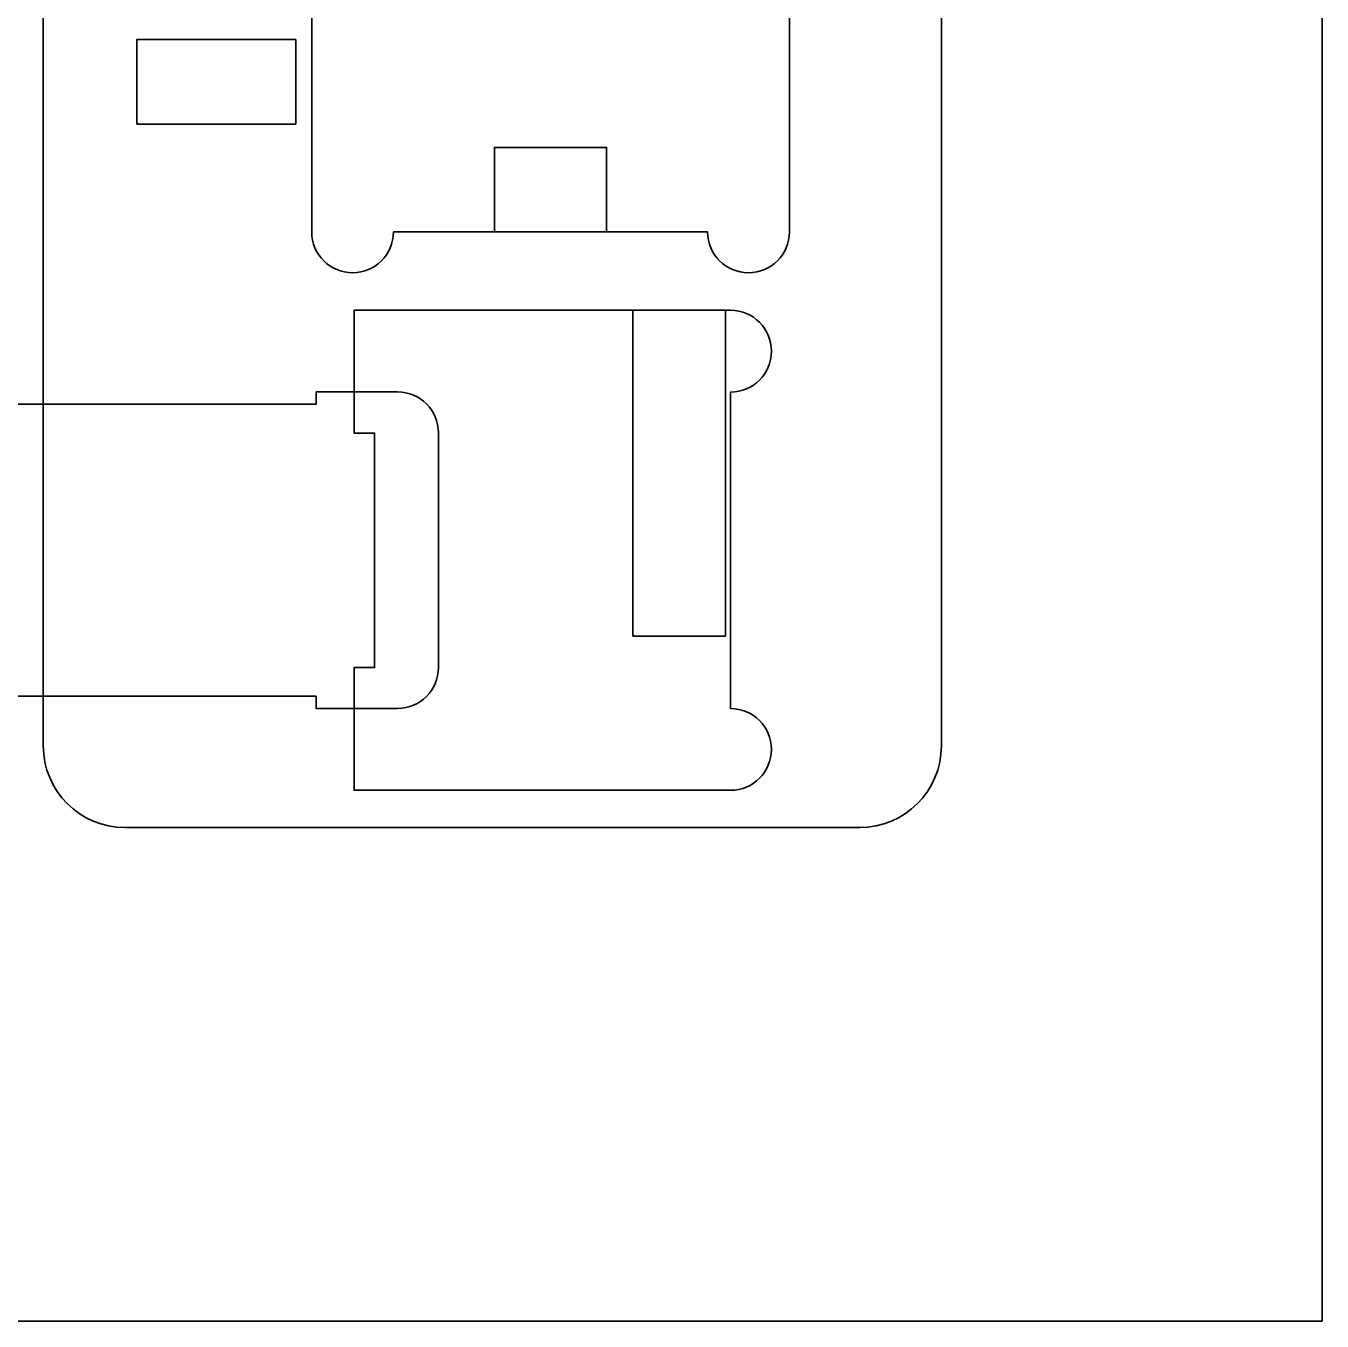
# Model space of a CAD drawing. Header units: inches. Extents: x 10 to 200, y 59 to 239.
# Drawn here: x 105.2 to 200.3, y 58.5 to 153.6 of the extents above; entities that cross this region are included whole.
import ezdxf

# ---------------------------------------------------------------- set-up
doc = ezdxf.new("R2010")
doc.units = ezdxf.units.IN
doc.header["$MEASUREMENT"] = 0
doc.layers.add('Construction', color=7, linetype='Continuous')
doc.layers.add('Forme top', color=7, linetype='Continuous')

# ---------------------------------------------------------------- blocks, each defined once
blk = doc.blocks.new('block 29')
at = {"layer": 'Forme top', "color": 7, "lineweight": 35, "true_color": 0xffffff}
blk.add_lwpolyline([(126.485, 125.795), (125.047, 125.795), (123.608, 125.795), (122.169, 125.795), (120.731, 125.795), (119.292, 125.795), (117.853, 125.795), (116.415, 125.795), (114.976, 125.795), (113.537, 125.795), (112.098, 125.795), (110.659, 125.795), (109.221, 125.795), (107.782, 125.795), (106.343, 125.795), (104.905, 125.795), (103.466, 125.795), (103.466, 125.751), (103.466, 125.706), (103.466, 125.661), (103.466, 125.616), (103.466, 125.572), (103.466, 125.527), (103.466, 125.483), (103.466, 125.438), (103.466, 125.393), (103.466, 125.348), (103.466, 125.304), (103.466, 125.259), (103.466, 125.215), (103.466, 125.17), (103.466, 125.125), (103.466, 125.08), (103.466, 123.825), (103.466, 122.57), (103.466, 121.314), (103.466, 120.058), (103.466, 118.803), (103.466, 117.547), (103.466, 116.292), (103.466, 115.037), (103.466, 113.781), (103.466, 112.526), (103.466, 111.27), (103.466, 110.015), (103.466, 108.76), (103.466, 107.504), (103.466, 106.249), (103.466, 104.993), (103.466, 104.954), (103.466, 104.915), (103.466, 104.876), (103.466, 104.837), (103.466, 104.798), (103.466, 104.758), (103.466, 104.719), (103.466, 104.68), (103.466, 104.641), (103.466, 104.602), (103.466, 104.563), (103.466, 104.524), (103.466, 104.485), (103.466, 104.446), (103.466, 104.406), (103.466, 104.367), (104.905, 104.367), (106.343, 104.367), (107.782, 104.367), (109.221, 104.367), (110.659, 104.367), (112.098, 104.367), (113.537, 104.367), (114.976, 104.367), (116.415, 104.367), (117.853, 104.367), (119.292, 104.367), (120.731, 104.367), (122.169, 104.367), (123.608, 104.367), (125.047, 104.367), (126.485, 104.367), (126.485, 104.311), (126.485, 104.255), (126.485, 104.199), (126.485, 104.142), (126.485, 104.086), (126.485, 104.03), (126.485, 103.974), (126.485, 103.917), (126.485, 103.861), (126.485, 103.805), (126.485, 103.748), (126.485, 103.692), (126.485, 103.636), (126.485, 103.58), (126.485, 103.523), (126.485, 103.467), (126.753, 103.467), (127.022, 103.467), (127.29, 103.467), (127.558, 103.467), (127.826, 103.467), (128.094, 103.467), (128.362, 103.467), (128.631, 103.467), (128.899, 103.467), (129.167, 103.467), (129.435, 103.467), (129.703, 103.467), (129.971, 103.467), (130.239, 103.467), (130.508, 103.467), (130.776, 103.467), (130.881, 103.467), (130.987, 103.467), (131.092, 103.467), (131.198, 103.467), (131.303, 103.467), (131.408, 103.467), (131.514, 103.467), (131.619, 103.467), (131.724, 103.467), (131.829, 103.467), (131.935, 103.467), (132.04, 103.467), (132.146, 103.467), (132.251, 103.467), (132.356, 103.467), (132.462, 103.467), (132.768, 103.482), (133.066, 103.528), (133.354, 103.602), (133.63, 103.703), (133.892, 103.829), (134.139, 103.979), (134.37, 104.152), (134.583, 104.346), (134.777, 104.559), (134.95, 104.79), (135.1, 105.037), (135.226, 105.299), (135.327, 105.575), (135.401, 105.862), (135.446, 106.16), (135.462, 106.467), (135.462, 107.543), (135.462, 108.62), (135.462, 109.697), (135.462, 110.774), (135.462, 111.851), (135.462, 112.928), (135.462, 114.005), (135.462, 115.082), (135.462, 116.158), (135.462, 117.235), (135.462, 118.312), (135.462, 119.389), (135.462, 120.466), (135.462, 121.543), (135.462, 122.62), (135.462, 123.696), (135.446, 124.003), (135.401, 124.301), (135.327, 124.589), (135.226, 124.864), (135.1, 125.126), (134.95, 125.374), (134.777, 125.604), (134.583, 125.818), (134.37, 126.011), (134.139, 126.184), (133.892, 126.334), (133.63, 126.46), (133.354, 126.561), (133.066, 126.636), (132.768, 126.681), (132.462, 126.696), (132.356, 126.696), (132.251, 126.696), (132.146, 126.696), (132.04, 126.696), (131.935, 126.696), (131.829, 126.696), (131.724, 126.696), (131.619, 126.696), (131.514, 126.696), (131.408, 126.696), (131.303, 126.696), (131.198, 126.696), (131.092, 126.696), (130.987, 126.696), (130.881, 126.696), (130.776, 126.696), (130.508, 126.696), (130.239, 126.696), (129.971, 126.696), (129.703, 126.696), (129.435, 126.696), (129.167, 126.696), (128.899, 126.696), (128.631, 126.696), (128.362, 126.696), (128.094, 126.696), (127.826, 126.696), (127.558, 126.696), (127.29, 126.696), (127.022, 126.696), (126.753, 126.696), (126.485, 126.696), (126.485, 126.64), (126.485, 126.584), (126.485, 126.527), (126.485, 126.471), (126.485, 126.415), (126.485, 126.359), (126.485, 126.302), (126.485, 126.246), (126.485, 126.19), (126.485, 126.133), (126.485, 126.077), (126.485, 126.021), (126.485, 125.964), (126.485, 125.908), (126.485, 125.851), (126.485, 125.795), (126.485, 125.795)], dxfattribs=at)
blk = doc.blocks.new('block 30')
at = {"layer": 'Forme top', "color": 7, "lineweight": 35, "true_color": 0xffffff}
blk.add_lwpolyline([(126.485, 125.795), (125.047, 125.795), (123.608, 125.795), (122.169, 125.795), (120.731, 125.795), (119.292, 125.795), (117.853, 125.795), (116.415, 125.795), (114.976, 125.795), (113.537, 125.795), (112.098, 125.795), (110.659, 125.795), (109.221, 125.795), (107.782, 125.795), (106.343, 125.795), (104.905, 125.795), (103.466, 125.795), (103.466, 125.75), (103.466, 125.705), (103.466, 125.661), (103.466, 125.616), (103.466, 125.572), (103.466, 125.527), (103.466, 125.482), (103.466, 125.437), (103.466, 125.393), (103.466, 125.348), (103.466, 125.304), (103.466, 125.259), (103.466, 125.214), (103.466, 125.169), (103.466, 125.124), (103.466, 125.08), (103.466, 123.824), (103.466, 122.569), (103.466, 121.314), (103.466, 120.058), (103.466, 118.803), (103.466, 117.547), (103.466, 116.292), (103.466, 115.037), (103.466, 113.781), (103.466, 112.526), (103.466, 111.27), (103.466, 110.015), (103.466, 108.76), (103.466, 107.504), (103.466, 106.249), (103.466, 104.993), (103.466, 104.954), (103.466, 104.915), (103.466, 104.876), (103.466, 104.836), (103.466, 104.797), (103.466, 104.758), (103.466, 104.719), (103.466, 104.68), (103.466, 104.641), (103.466, 104.602), (103.466, 104.563), (103.466, 104.524), (103.466, 104.484), (103.466, 104.445), (103.466, 104.406), (103.466, 104.367), (104.905, 104.367), (106.343, 104.367), (107.782, 104.367), (109.221, 104.367), (110.659, 104.367), (112.098, 104.367), (113.537, 104.367), (114.976, 104.367), (116.415, 104.367), (117.853, 104.367), (119.292, 104.367), (120.731, 104.367), (122.169, 104.367), (123.608, 104.367), (125.047, 104.367), (126.485, 104.367), (126.485, 104.311), (126.485, 104.254), (126.485, 104.198), (126.485, 104.142), (126.485, 104.086), (126.485, 104.029), (126.485, 103.973), (126.485, 103.917), (126.485, 103.861), (126.485, 103.804), (126.485, 103.748), (126.485, 103.692), (126.485, 103.635), (126.485, 103.579), (126.485, 103.523), (126.485, 103.467), (126.753, 103.467), (127.022, 103.467), (127.29, 103.467), (127.558, 103.467), (127.826, 103.467), (128.094, 103.467), (128.362, 103.467), (128.631, 103.467), (128.899, 103.467), (129.167, 103.467), (129.435, 103.467), (129.703, 103.467), (129.971, 103.467), (130.239, 103.467), (130.508, 103.467), (130.776, 103.467), (130.881, 103.467), (130.987, 103.467), (131.092, 103.467), (131.198, 103.467), (131.303, 103.467), (131.408, 103.467), (131.514, 103.467), (131.619, 103.467), (131.724, 103.467), (131.829, 103.467), (131.935, 103.467), (132.04, 103.467), (132.146, 103.467), (132.251, 103.467), (132.356, 103.467), (132.462, 103.467), (132.768, 103.482), (133.066, 103.528), (133.354, 103.602), (133.629, 103.703), (133.892, 103.829), (134.139, 103.979), (134.37, 104.152), (134.583, 104.346), (134.777, 104.559), (134.95, 104.79), (135.1, 105.037), (135.226, 105.299), (135.327, 105.575), (135.401, 105.862), (135.446, 106.16), (135.462, 106.467), (135.462, 107.543), (135.462, 108.62), (135.462, 109.697), (135.462, 110.774), (135.462, 111.851), (135.462, 112.928), (135.462, 114.004), (135.462, 115.081), (135.462, 116.158), (135.462, 117.235), (135.462, 118.312), (135.462, 119.389), (135.462, 120.465), (135.462, 121.542), (135.462, 122.619), (135.462, 123.696), (135.446, 124.003), (135.401, 124.301), (135.327, 124.588), (135.226, 124.864), (135.1, 125.126), (134.95, 125.374), (134.777, 125.604), (134.583, 125.818), (134.37, 126.011), (134.139, 126.184), (133.892, 126.334), (133.629, 126.46), (133.354, 126.561), (133.066, 126.635), (132.768, 126.681), (132.462, 126.696), (132.356, 126.696), (132.251, 126.696), (132.146, 126.696), (132.04, 126.696), (131.935, 126.696), (131.829, 126.696), (131.724, 126.696), (131.619, 126.696), (131.514, 126.696), (131.408, 126.696), (131.303, 126.696), (131.198, 126.696), (131.092, 126.696), (130.987, 126.696), (130.881, 126.696), (130.776, 126.696), (130.508, 126.696), (130.239, 126.696), (129.971, 126.696), (129.703, 126.696), (129.435, 126.696), (129.167, 126.696), (128.899, 126.696), (128.631, 126.696), (128.362, 126.696), (128.094, 126.696), (127.826, 126.696), (127.558, 126.696), (127.29, 126.696), (127.022, 126.696), (126.753, 126.696), (126.485, 126.696), (126.485, 126.64), (126.485, 126.583), (126.485, 126.527), (126.485, 126.471), (126.485, 126.414), (126.485, 126.358), (126.485, 126.302), (126.485, 126.246), (126.485, 126.189), (126.485, 126.133), (126.485, 126.077), (126.485, 126.02), (126.485, 125.964), (126.485, 125.908), (126.485, 125.851), (126.485, 125.795), (126.485, 125.795)], dxfattribs=at)
blk = doc.blocks.new('block 28')
at = {"layer": 'Forme top'}
for name in ['block 29', 'block 30']:
    blk.add_blockref(name, (0, 0), dxfattribs=at)
blk = doc.blocks.new('block 32')
at = {"layer": 'Forme top', "color": 7, "lineweight": 35, "true_color": 0xffffff}
blk.add_lwpolyline([(155.215, 164.431), (155.184, 164.431), (155.153, 164.431), (155.122, 164.431), (155.091, 164.431), (155.06, 164.431), (155.029, 164.431), (154.998, 164.431), (154.966, 164.431), (154.935, 164.431), (154.904, 164.431), (154.873, 164.431), (154.842, 164.431), (154.811, 164.431), (154.78, 164.431), (154.748, 164.431), (154.717, 164.431), (153.339, 164.431), (151.96, 164.431), (150.582, 164.431), (149.204, 164.431), (147.825, 164.431), (146.447, 164.431), (145.068, 164.431), (143.69, 164.431), (142.311, 164.431), (140.933, 164.431), (139.554, 164.431), (138.176, 164.431), (136.798, 164.431), (135.419, 164.431), (134.041, 164.431), (132.662, 164.431), (132.631, 164.431), (132.6, 164.431), (132.569, 164.431), (132.538, 164.431), (132.507, 164.431), (132.475, 164.431), (132.444, 164.431), (132.413, 164.431), (132.382, 164.431), (132.351, 164.431), (132.319, 164.431), (132.288, 164.431), (132.257, 164.431), (132.226, 164.431), (132.195, 164.431), (132.164, 164.431), (132.148, 164.738), (132.103, 165.036), (132.028, 165.323), (131.928, 165.599), (131.801, 165.861), (131.651, 166.108), (131.478, 166.339), (131.285, 166.552), (131.072, 166.746), (130.841, 166.919), (130.593, 167.069), (130.331, 167.195), (130.055, 167.296), (129.768, 167.37), (129.47, 167.415), (129.164, 167.431), (128.857, 167.415), (128.559, 167.37), (128.272, 167.296), (127.996, 167.195), (127.734, 167.069), (127.486, 166.919), (127.255, 166.746), (127.042, 166.552), (126.849, 166.339), (126.676, 166.108), (126.526, 165.861), (126.399, 165.599), (126.299, 165.323), (126.225, 165.036), (126.179, 164.738), (126.164, 164.431), (126.164, 164.336), (126.164, 164.242), (126.164, 164.147), (126.164, 164.053), (126.164, 163.958), (126.164, 163.863), (126.164, 163.769), (126.164, 163.674), (126.164, 163.58), (126.164, 163.485), (126.164, 163.39), (126.164, 163.296), (126.164, 163.201), (126.164, 163.106), (126.164, 163.012), (126.164, 162.917), (126.164, 161.387), (126.164, 159.857), (126.164, 158.327), (126.164, 156.797), (126.164, 155.266), (126.164, 153.736), (126.164, 152.206), (126.164, 150.676), (126.164, 149.146), (126.164, 147.616), (126.164, 146.086), (126.164, 144.556), (126.164, 143.025), (126.164, 141.495), (126.164, 139.965), (126.164, 138.435), (126.179, 138.128), (126.225, 137.831), (126.299, 137.543), (126.399, 137.267), (126.526, 137.005), (126.676, 136.758), (126.849, 136.527), (127.042, 136.314), (127.255, 136.12), (127.486, 135.947), (127.734, 135.797), (127.996, 135.671), (128.272, 135.57), (128.559, 135.496), (128.857, 135.45), (129.164, 135.435), (129.47, 135.45), (129.768, 135.496), (130.055, 135.57), (130.331, 135.671), (130.593, 135.797), (130.841, 135.947), (131.072, 136.12), (131.285, 136.314), (131.478, 136.527), (131.651, 136.758), (131.801, 137.005), (131.928, 137.267), (132.028, 137.543), (132.103, 137.831), (132.148, 138.128), (132.164, 138.435), (133.604, 138.435), (135.045, 138.435), (136.486, 138.435), (137.926, 138.435), (139.367, 138.435), (140.808, 138.435), (142.249, 138.435), (143.689, 138.435), (145.129, 138.435), (146.57, 138.435), (148.011, 138.435), (149.452, 138.435), (150.892, 138.435), (152.333, 138.435), (153.774, 138.435), (155.215, 138.435), (155.23, 138.128), (155.276, 137.831), (155.35, 137.543), (155.451, 137.267), (155.577, 137.005), (155.727, 136.758), (155.9, 136.527), (156.094, 136.314), (156.307, 136.12), (156.538, 135.947), (156.785, 135.797), (157.047, 135.671), (157.323, 135.57), (157.61, 135.496), (157.908, 135.45), (158.215, 135.435), (158.521, 135.45), (158.819, 135.496), (159.107, 135.57), (159.383, 135.671), (159.645, 135.797), (159.892, 135.947), (160.123, 136.12), (160.336, 136.314), (160.53, 136.527), (160.703, 136.758), (160.853, 137.005), (160.979, 137.267), (161.08, 137.543), (161.154, 137.831), (161.199, 138.128), (161.215, 138.435), (161.215, 140.06), (161.215, 141.684), (161.215, 143.309), (161.215, 144.934), (161.215, 146.558), (161.215, 148.183), (161.215, 149.808), (161.215, 151.433), (161.215, 153.057), (161.215, 154.682), (161.215, 156.307), (161.215, 157.931), (161.215, 159.556), (161.215, 161.181), (161.215, 162.806), (161.215, 164.43), (161.199, 164.737), (161.154, 165.035), (161.08, 165.322), (160.979, 165.598), (160.853, 165.86), (160.703, 166.108), (160.53, 166.339), (160.336, 166.552), (160.123, 166.745), (159.892, 166.918), (159.645, 167.068), (159.383, 167.194), (159.107, 167.295), (158.819, 167.369), (158.521, 167.415), (158.215, 167.43), (157.908, 167.415), (157.61, 167.369), (157.323, 167.296), (157.047, 167.195), (156.785, 167.069), (156.538, 166.918), (156.307, 166.746), (156.094, 166.552), (155.901, 166.339), (155.728, 166.108), (155.577, 165.861), (155.451, 165.599), (155.35, 165.323), (155.276, 165.036), (155.231, 164.738), (155.215, 164.431), (155.215, 164.431)], dxfattribs=at)
blk = doc.blocks.new('block 33')
at = {"layer": 'Forme top', "color": 7, "lineweight": 35, "true_color": 0xffffff}
blk.add_lwpolyline([(155.215, 164.431), (155.184, 164.431), (155.153, 164.431), (155.122, 164.431), (155.091, 164.431), (155.06, 164.431), (155.029, 164.431), (154.998, 164.431), (154.967, 164.431), (154.936, 164.431), (154.904, 164.431), (154.873, 164.431), (154.842, 164.431), (154.811, 164.431), (154.78, 164.431), (154.749, 164.431), (154.718, 164.431), (153.339, 164.431), (151.96, 164.431), (150.582, 164.431), (149.204, 164.431), (147.825, 164.431), (146.447, 164.431), (145.068, 164.431), (143.69, 164.431), (142.312, 164.431), (140.933, 164.431), (139.555, 164.431), (138.176, 164.431), (136.798, 164.431), (135.419, 164.431), (134.041, 164.431), (132.662, 164.431), (132.631, 164.431), (132.6, 164.431), (132.569, 164.431), (132.538, 164.431), (132.507, 164.431), (132.475, 164.431), (132.444, 164.431), (132.413, 164.431), (132.382, 164.431), (132.351, 164.431), (132.319, 164.431), (132.288, 164.431), (132.257, 164.431), (132.226, 164.431), (132.195, 164.431), (132.164, 164.431), (132.148, 164.737), (132.103, 165.035), (132.028, 165.323), (131.928, 165.599), (131.801, 165.861), (131.651, 166.108), (131.478, 166.339), (131.285, 166.552), (131.072, 166.746), (130.841, 166.918), (130.593, 167.069), (130.331, 167.195), (130.055, 167.296), (129.768, 167.37), (129.47, 167.415), (129.164, 167.431), (128.857, 167.415), (128.559, 167.37), (128.272, 167.296), (127.996, 167.195), (127.734, 167.069), (127.486, 166.918), (127.255, 166.746), (127.042, 166.552), (126.849, 166.339), (126.676, 166.108), (126.526, 165.861), (126.399, 165.599), (126.299, 165.323), (126.225, 165.035), (126.179, 164.737), (126.164, 164.431), (126.164, 164.336), (126.164, 164.241), (126.164, 164.147), (126.164, 164.052), (126.164, 163.958), (126.164, 163.863), (126.164, 163.768), (126.164, 163.674), (126.164, 163.579), (126.164, 163.485), (126.164, 163.39), (126.164, 163.295), (126.164, 163.201), (126.164, 163.106), (126.164, 163.011), (126.164, 162.917), (126.164, 161.387), (126.164, 159.857), (126.164, 158.326), (126.164, 156.796), (126.164, 155.266), (126.164, 153.736), (126.164, 152.206), (126.164, 150.676), (126.164, 149.146), (126.164, 147.615), (126.164, 146.085), (126.164, 144.555), (126.164, 143.025), (126.164, 141.495), (126.164, 139.965), (126.164, 138.435), (126.179, 138.128), (126.225, 137.83), (126.299, 137.543), (126.399, 137.267), (126.526, 137.005), (126.676, 136.758), (126.849, 136.527), (127.042, 136.313), (127.255, 136.12), (127.486, 135.947), (127.734, 135.797), (127.996, 135.671), (128.272, 135.57), (128.559, 135.496), (128.857, 135.45), (129.164, 135.435), (129.47, 135.45), (129.768, 135.496), (130.055, 135.57), (130.331, 135.671), (130.593, 135.797), (130.841, 135.947), (131.072, 136.12), (131.285, 136.313), (131.478, 136.527), (131.651, 136.758), (131.801, 137.005), (131.928, 137.267), (132.028, 137.543), (132.103, 137.83), (132.148, 138.128), (132.164, 138.435), (133.604, 138.435), (135.045, 138.435), (136.486, 138.435), (137.926, 138.435), (139.367, 138.435), (140.807, 138.435), (142.248, 138.435), (143.689, 138.435), (145.129, 138.435), (146.57, 138.435), (148.011, 138.435), (149.452, 138.435), (150.892, 138.435), (152.333, 138.435), (153.774, 138.435), (155.214, 138.435), (155.23, 138.128), (155.275, 137.83), (155.349, 137.543), (155.45, 137.267), (155.577, 137.005), (155.727, 136.758), (155.9, 136.527), (156.094, 136.313), (156.307, 136.12), (156.538, 135.947), (156.785, 135.797), (157.047, 135.671), (157.323, 135.57), (157.61, 135.496), (157.908, 135.45), (158.214, 135.435), (158.521, 135.45), (158.819, 135.496), (159.107, 135.57), (159.382, 135.671), (159.644, 135.797), (159.892, 135.947), (160.123, 136.12), (160.336, 136.313), (160.529, 136.527), (160.702, 136.758), (160.852, 137.005), (160.979, 137.267), (161.08, 137.543), (161.153, 137.83), (161.199, 138.128), (161.214, 138.435), (161.214, 140.06), (161.214, 141.684), (161.214, 143.309), (161.214, 144.934), (161.214, 146.558), (161.214, 148.183), (161.214, 149.808), (161.214, 151.433), (161.214, 153.057), (161.214, 154.682), (161.214, 156.307), (161.214, 157.932), (161.214, 159.556), (161.214, 161.181), (161.214, 162.806), (161.214, 164.431), (161.199, 164.737), (161.153, 165.035), (161.08, 165.323), (160.979, 165.598), (160.852, 165.86), (160.702, 166.108), (160.529, 166.339), (160.336, 166.552), (160.123, 166.745), (159.892, 166.918), (159.644, 167.068), (159.382, 167.195), (159.107, 167.296), (158.819, 167.37), (158.521, 167.415), (158.214, 167.431), (157.908, 167.415), (157.61, 167.37), (157.323, 167.296), (157.047, 167.195), (156.786, 167.069), (156.538, 166.918), (156.307, 166.746), (156.094, 166.552), (155.901, 166.339), (155.728, 166.108), (155.577, 165.861), (155.451, 165.599), (155.35, 165.323), (155.276, 165.035), (155.231, 164.737), (155.215, 164.431), (155.215, 164.431)], dxfattribs=at)
blk = doc.blocks.new('block 31')
at = {"layer": 'Forme top'}
for name in ['block 32', 'block 33']:
    blk.add_blockref(name, (0, 0), dxfattribs=at)
blk = doc.blocks.new('block 40')
at = {"layer": 'Forme top', "color": 7, "lineweight": 35, "true_color": 0xffffff}
blk.add_lwpolyline([(156.899, 103.466), (156.899, 104.917), (156.899, 106.368), (156.899, 107.819), (156.899, 109.27), (156.899, 110.721), (156.899, 112.172), (156.899, 113.623), (156.899, 115.074), (156.899, 116.525), (156.899, 117.976), (156.899, 119.427), (156.899, 120.878), (156.899, 122.329), (156.899, 123.78), (156.899, 125.231), (156.899, 126.682), (157.206, 126.698), (157.504, 126.743), (157.792, 126.817), (158.067, 126.918), (158.329, 127.044), (158.577, 127.195), (158.808, 127.367), (159.021, 127.561), (159.215, 127.774), (159.388, 128.005), (159.538, 128.253), (159.664, 128.515), (159.765, 128.79), (159.839, 129.078), (159.884, 129.375), (159.9, 129.682), (159.884, 129.989), (159.839, 130.287), (159.765, 130.574), (159.664, 130.85), (159.538, 131.112), (159.388, 131.359), (159.215, 131.59), (159.021, 131.803), (158.808, 131.997), (158.577, 132.17), (158.329, 132.32), (158.067, 132.446), (157.792, 132.547), (157.504, 132.621), (157.206, 132.666), (156.899, 132.682), (155.267, 132.682), (153.634, 132.682), (152.001, 132.682), (150.368, 132.682), (148.736, 132.682), (147.103, 132.682), (145.47, 132.682), (143.838, 132.682), (142.205, 132.682), (140.572, 132.682), (138.939, 132.682), (137.307, 132.682), (135.674, 132.682), (134.041, 132.682), (132.408, 132.682), (130.776, 132.682), (130.682, 132.682), (130.588, 132.682), (130.495, 132.682), (130.401, 132.682), (130.307, 132.682), (130.214, 132.682), (130.12, 132.682), (130.026, 132.682), (129.932, 132.682), (129.838, 132.682), (129.744, 132.682), (129.651, 132.682), (129.557, 132.682), (129.463, 132.682), (129.37, 132.682), (129.276, 132.682), (129.276, 132.119), (129.276, 131.557), (129.276, 130.994), (129.276, 130.432), (129.276, 129.869), (129.276, 129.306), (129.276, 128.744), (129.276, 128.181), (129.276, 127.619), (129.276, 127.056), (129.276, 126.494), (129.276, 125.931), (129.276, 125.368), (129.276, 124.806), (129.276, 124.243), (129.276, 123.681), (129.37, 123.681), (129.463, 123.681), (129.557, 123.681), (129.651, 123.681), (129.744, 123.681), (129.838, 123.681), (129.932, 123.681), (130.026, 123.681), (130.12, 123.681), (130.214, 123.681), (130.307, 123.681), (130.401, 123.681), (130.495, 123.681), (130.588, 123.681), (130.682, 123.681), (130.776, 123.681), (130.776, 122.605), (130.776, 121.529), (130.776, 120.453), (130.776, 119.377), (130.776, 118.301), (130.776, 117.226), (130.776, 116.15), (130.776, 115.074), (130.776, 113.998), (130.776, 112.922), (130.776, 111.846), (130.776, 110.77), (130.776, 109.694), (130.776, 108.618), (130.776, 107.543), (130.776, 106.467), (130.682, 106.467), (130.588, 106.467), (130.495, 106.467), (130.401, 106.467), (130.307, 106.467), (130.214, 106.467), (130.12, 106.467), (130.026, 106.467), (129.932, 106.467), (129.838, 106.467), (129.744, 106.467), (129.651, 106.467), (129.557, 106.467), (129.463, 106.467), (129.37, 106.467), (129.276, 106.467), (129.276, 105.904), (129.276, 105.342), (129.276, 104.779), (129.276, 104.217), (129.276, 103.654), (129.276, 103.091), (129.276, 102.529), (129.276, 101.966), (129.276, 101.404), (129.276, 100.841), (129.276, 100.278), (129.276, 99.716), (129.276, 99.153), (129.276, 98.591), (129.276, 98.028), (129.276, 97.466), (129.37, 97.466), (129.463, 97.466), (129.557, 97.466), (129.651, 97.466), (129.744, 97.466), (129.838, 97.466), (129.932, 97.466), (130.026, 97.466), (130.12, 97.466), (130.214, 97.466), (130.307, 97.466), (130.401, 97.466), (130.495, 97.466), (130.588, 97.466), (130.682, 97.466), (130.776, 97.466), (132.408, 97.466), (134.041, 97.466), (135.674, 97.466), (137.307, 97.466), (138.939, 97.466), (140.572, 97.466), (142.205, 97.466), (143.838, 97.466), (145.47, 97.466), (147.103, 97.466), (148.736, 97.466), (150.368, 97.466), (152.001, 97.466), (153.634, 97.466), (155.267, 97.466), (156.899, 97.466), (157.206, 97.481), (157.504, 97.527), (157.792, 97.601), (158.067, 97.702), (158.329, 97.828), (158.577, 97.978), (158.808, 98.151), (159.021, 98.344), (159.215, 98.558), (159.388, 98.788), (159.538, 99.036), (159.664, 99.298), (159.765, 99.573), (159.839, 99.861), (159.884, 100.159), (159.9, 100.466), (159.884, 100.772), (159.839, 101.07), (159.765, 101.357), (159.664, 101.633), (159.538, 101.895), (159.388, 102.143), (159.215, 102.373), (159.021, 102.587), (158.808, 102.78), (158.577, 102.953), (158.33, 103.103), (158.068, 103.23), (157.792, 103.331), (157.504, 103.405), (157.206, 103.45), (156.899, 103.466), (156.899, 103.466)], dxfattribs=at)
blk = doc.blocks.new('block 41')
at = {"layer": 'Forme top', "color": 7, "lineweight": 35, "true_color": 0xffffff}
blk.add_lwpolyline([(156.9, 103.466), (156.9, 104.917), (156.9, 106.368), (156.9, 107.819), (156.9, 109.27), (156.9, 110.721), (156.9, 112.172), (156.9, 113.623), (156.9, 115.074), (156.9, 116.525), (156.9, 117.976), (156.9, 119.427), (156.9, 120.878), (156.9, 122.328), (156.9, 123.78), (156.9, 125.231), (156.9, 126.682), (157.207, 126.697), (157.504, 126.743), (157.792, 126.817), (158.068, 126.918), (158.33, 127.044), (158.577, 127.194), (158.808, 127.367), (159.021, 127.561), (159.215, 127.774), (159.388, 128.005), (159.538, 128.252), (159.664, 128.514), (159.765, 128.79), (159.839, 129.077), (159.884, 129.375), (159.9, 129.682), (159.884, 129.988), (159.839, 130.286), (159.765, 130.574), (159.664, 130.85), (159.538, 131.112), (159.388, 131.359), (159.215, 131.59), (159.021, 131.803), (158.808, 131.997), (158.577, 132.17), (158.33, 132.32), (158.068, 132.446), (157.792, 132.547), (157.504, 132.621), (157.207, 132.666), (156.9, 132.682), (155.267, 132.682), (153.634, 132.682), (152.001, 132.682), (150.369, 132.682), (148.736, 132.682), (147.103, 132.682), (145.471, 132.682), (143.838, 132.682), (142.205, 132.682), (140.572, 132.682), (138.939, 132.682), (137.307, 132.682), (135.674, 132.682), (134.041, 132.682), (132.408, 132.682), (130.776, 132.682), (130.682, 132.682), (130.588, 132.682), (130.495, 132.682), (130.401, 132.682), (130.307, 132.682), (130.214, 132.682), (130.12, 132.682), (130.026, 132.682), (129.932, 132.682), (129.838, 132.682), (129.744, 132.682), (129.651, 132.682), (129.557, 132.682), (129.463, 132.682), (129.37, 132.682), (129.276, 132.682), (129.276, 132.119), (129.276, 131.556), (129.276, 130.994), (129.276, 130.431), (129.276, 129.869), (129.276, 129.306), (129.276, 128.744), (129.276, 128.181), (129.276, 127.618), (129.276, 127.056), (129.276, 126.493), (129.276, 125.931), (129.276, 125.368), (129.276, 124.805), (129.276, 124.243), (129.276, 123.681), (129.37, 123.681), (129.463, 123.681), (129.557, 123.681), (129.651, 123.681), (129.744, 123.681), (129.838, 123.681), (129.932, 123.681), (130.026, 123.681), (130.12, 123.681), (130.214, 123.681), (130.307, 123.681), (130.401, 123.681), (130.495, 123.681), (130.588, 123.681), (130.682, 123.681), (130.776, 123.681), (130.776, 122.605), (130.776, 121.529), (130.776, 120.453), (130.776, 119.377), (130.776, 118.301), (130.776, 117.226), (130.776, 116.15), (130.776, 115.074), (130.776, 113.998), (130.776, 112.922), (130.776, 111.846), (130.776, 110.77), (130.776, 109.694), (130.776, 108.618), (130.776, 107.543), (130.776, 106.467), (130.682, 106.467), (130.588, 106.467), (130.495, 106.467), (130.401, 106.467), (130.307, 106.467), (130.214, 106.467), (130.12, 106.467), (130.026, 106.467), (129.932, 106.467), (129.838, 106.467), (129.744, 106.467), (129.651, 106.467), (129.557, 106.467), (129.463, 106.467), (129.37, 106.467), (129.276, 106.467), (129.276, 105.904), (129.276, 105.342), (129.276, 104.779), (129.276, 104.217), (129.276, 103.654), (129.276, 103.092), (129.276, 102.529), (129.276, 101.967), (129.276, 101.404), (129.276, 100.841), (129.276, 100.279), (129.276, 99.716), (129.276, 99.154), (129.276, 98.591), (129.276, 98.028), (129.276, 97.466), (129.37, 97.466), (129.463, 97.466), (129.557, 97.466), (129.651, 97.466), (129.744, 97.466), (129.838, 97.466), (129.932, 97.466), (130.026, 97.466), (130.12, 97.466), (130.214, 97.466), (130.307, 97.466), (130.401, 97.466), (130.495, 97.466), (130.588, 97.466), (130.682, 97.466), (130.776, 97.466), (132.408, 97.466), (134.041, 97.466), (135.674, 97.466), (137.307, 97.466), (138.939, 97.466), (140.572, 97.466), (142.205, 97.466), (143.838, 97.466), (145.471, 97.466), (147.103, 97.466), (148.736, 97.466), (150.369, 97.466), (152.001, 97.466), (153.634, 97.466), (155.267, 97.466), (156.9, 97.466), (157.207, 97.481), (157.504, 97.527), (157.792, 97.601), (158.068, 97.702), (158.33, 97.828), (158.577, 97.978), (158.808, 98.151), (159.021, 98.344), (159.215, 98.558), (159.388, 98.788), (159.538, 99.036), (159.664, 99.298), (159.765, 99.574), (159.839, 99.861), (159.884, 100.159), (159.9, 100.466), (159.884, 100.772), (159.839, 101.07), (159.765, 101.358), (159.664, 101.633), (159.538, 101.896), (159.388, 102.143), (159.215, 102.374), (159.021, 102.587), (158.808, 102.781), (158.577, 102.954), (158.33, 103.104), (158.068, 103.23), (157.792, 103.331), (157.504, 103.405), (157.207, 103.45), (156.9, 103.466), (156.9, 103.466)], dxfattribs=at)
blk = doc.blocks.new('block 39')
at = {"layer": 'Forme top'}
for name in ['block 40', 'block 41']:
    blk.add_blockref(name, (0, 0), dxfattribs=at)
blk = doc.blocks.new('block 43')
at = {"layer": 'Forme top', "color": 7, "lineweight": 35, "true_color": 0xffffff}
blk.add_lwpolyline([(139.576, 138.435), (139.576, 138.823), (139.576, 139.21), (139.576, 139.597), (139.576, 139.985), (139.576, 140.372), (139.576, 140.76), (139.576, 141.147), (139.576, 141.535), (139.576, 141.922), (139.576, 142.31), (139.576, 142.698), (139.576, 143.085), (139.576, 143.473), (139.576, 143.86), (139.576, 144.248), (139.576, 144.635), (140.09, 144.635), (140.604, 144.635), (141.117, 144.635), (141.631, 144.635), (142.145, 144.635), (142.659, 144.635), (143.173, 144.635), (143.687, 144.635), (144.201, 144.635), (144.714, 144.635), (145.228, 144.635), (145.742, 144.635), (146.256, 144.635), (146.77, 144.635), (147.283, 144.635), (147.797, 144.635), (147.797, 144.248), (147.797, 143.86), (147.797, 143.473), (147.797, 143.085), (147.797, 142.698), (147.797, 142.31), (147.797, 141.922), (147.797, 141.535), (147.797, 141.147), (147.797, 140.76), (147.797, 140.372), (147.797, 139.985), (147.797, 139.597), (147.797, 139.21), (147.797, 138.823), (147.797, 138.435), (147.283, 138.435), (146.77, 138.435), (146.256, 138.435), (145.742, 138.435), (145.228, 138.435), (144.714, 138.435), (144.201, 138.435), (143.687, 138.435), (143.173, 138.435), (142.659, 138.435), (142.145, 138.435), (141.631, 138.435), (141.117, 138.435), (140.604, 138.435), (140.09, 138.435), (139.576, 138.435)], dxfattribs=at)
blk = doc.blocks.new('block 44')
at = {"layer": 'Forme top', "color": 7, "lineweight": 35, "true_color": 0xffffff}
blk.add_open_spline([(139.576, 138.435), (139.576, 138.435), (139.576, 138.822), (139.576, 138.822), (139.576, 138.822), (139.576, 139.209), (139.576, 139.209), (139.576, 139.209), (139.576, 139.597), (139.576, 139.597), (139.576, 139.597), (139.576, 139.985), (139.576, 139.985), (139.576, 139.985), (139.576, 140.372), (139.576, 140.372), (139.576, 140.372), (139.576, 140.76), (139.576, 140.76), (139.576, 140.76), (139.576, 141.147), (139.576, 141.147), (139.576, 141.147), (139.576, 141.535), (139.576, 141.535), (139.576, 141.535), (139.576, 141.922), (139.576, 141.922), (139.576, 141.922), (139.576, 142.31), (139.576, 142.31), (139.576, 142.31), (139.576, 142.697), (139.576, 142.697), (139.576, 142.697), (139.576, 143.085), (139.576, 143.085), (139.576, 143.085), (139.576, 143.472), (139.576, 143.472), (139.576, 143.472), (139.576, 143.86), (139.576, 143.86), (139.576, 143.86), (139.576, 144.247), (139.576, 144.247), (139.576, 144.247), (139.576, 144.635), (139.576, 144.635), (139.576, 144.635), (140.089, 144.635), (140.089, 144.635), (140.089, 144.635), (140.603, 144.635), (140.603, 144.635), (140.603, 144.635), (141.117, 144.635), (141.117, 144.635), (141.117, 144.635), (141.631, 144.635), (141.631, 144.635), (141.631, 144.635), (142.145, 144.635), (142.145, 144.635), (142.145, 144.635), (142.659, 144.635), (142.659, 144.635), (142.659, 144.635), (143.173, 144.635), (143.173, 144.635), (143.173, 144.635), (143.687, 144.635), (143.687, 144.635), (143.687, 144.635), (144.201, 144.635), (144.201, 144.635), (144.201, 144.635), (144.714, 144.635), (144.714, 144.635), (144.714, 144.635), (145.228, 144.635), (145.228, 144.635), (145.228, 144.635), (145.742, 144.635), (145.742, 144.635), (145.742, 144.635), (146.256, 144.635), (146.256, 144.635), (146.256, 144.635), (146.77, 144.635), (146.77, 144.635), (146.77, 144.635), (147.283, 144.635), (147.283, 144.635), (147.283, 144.635), (147.797, 144.635), (147.797, 144.635), (147.797, 144.635), (147.797, 144.247), (147.797, 144.247), (147.797, 144.247), (147.797, 143.86), (147.797, 143.86), (147.797, 143.86), (147.797, 143.472), (147.797, 143.472), (147.797, 143.472), (147.797, 143.085), (147.797, 143.085), (147.797, 143.085), (147.797, 142.697), (147.797, 142.697), (147.797, 142.697), (147.797, 142.31), (147.797, 142.31), (147.797, 142.31), (147.797, 141.922), (147.797, 141.922), (147.797, 141.922), (147.797, 141.535), (147.797, 141.535), (147.797, 141.535), (147.797, 141.147), (147.797, 141.147), (147.797, 141.147), (147.797, 140.76), (147.797, 140.76), (147.797, 140.76), (147.797, 140.372), (147.797, 140.372), (147.797, 140.372), (147.797, 139.985), (147.797, 139.985), (147.797, 139.985), (147.797, 139.597), (147.797, 139.597), (147.797, 139.597), (147.797, 139.209), (147.797, 139.209), (147.797, 139.209), (147.797, 138.822), (147.797, 138.822), (147.797, 138.822), (147.797, 138.435), (147.797, 138.435), (147.797, 138.435), (147.283, 138.435), (147.283, 138.435), (147.283, 138.435), (146.77, 138.435), (146.77, 138.435), (146.77, 138.435), (146.256, 138.435), (146.256, 138.435), (146.256, 138.435), (145.742, 138.435), (145.742, 138.435), (145.742, 138.435), (145.228, 138.435), (145.228, 138.435), (145.228, 138.435), (144.714, 138.435), (144.714, 138.435), (144.714, 138.435), (144.201, 138.435), (144.201, 138.435), (144.201, 138.435), (143.687, 138.435), (143.687, 138.435), (143.687, 138.435), (143.173, 138.435), (143.173, 138.435), (143.173, 138.435), (142.659, 138.435), (142.659, 138.435), (142.659, 138.435), (142.145, 138.435), (142.145, 138.435), (142.145, 138.435), (141.631, 138.435), (141.631, 138.435), (141.631, 138.435), (141.117, 138.435), (141.117, 138.435), (141.117, 138.435), (140.603, 138.435), (140.603, 138.435), (140.603, 138.435), (140.089, 138.435), (140.089, 138.435), (140.089, 138.435), (139.576, 138.435), (139.576, 138.435), (139.576, 138.435), (139.576, 138.435), (139.576, 138.435), (139.576, 138.435), (139.576, 138.435), (139.576, 138.435), (139.576, 138.435), (139.576, 138.435), (139.576, 138.435), (139.576, 138.435), (139.576, 138.435), (139.576, 138.435), (139.576, 138.435), (139.576, 138.435), (139.576, 138.435), (139.576, 138.435), (139.576, 138.435), (139.576, 138.435), (139.576, 138.435), (139.576, 138.435), (139.576, 138.435), (139.576, 138.435), (139.576, 138.435), (139.576, 138.435), (139.576, 138.435), (139.576, 138.435), (139.576, 138.435), (139.576, 138.435), (139.576, 138.435), (139.576, 138.435), (139.576, 138.435), (139.576, 138.435), (139.576, 138.435), (139.576, 138.435), (139.576, 138.435), (139.576, 138.435), (139.576, 138.435), (139.576, 138.435), (139.576, 138.435), (139.576, 138.435), (139.576, 138.435), (139.576, 138.435), (139.576, 138.435), (139.576, 138.435), (139.576, 138.435), (139.576, 138.435), (139.576, 138.435), (139.576, 138.435), (139.576, 138.435), (139.576, 138.435), (139.576, 138.435)], degree=3, knots=[0, 0, 0, 0, 1, 1, 1, 2, 2, 2, 3, 3, 3, 4, 4, 4, 5, 5, 5, 6, 6, 6, 7, 7, 7, 8, 8, 8, 9, 9, 9, 10, 10, 10, 11, 11, 11, 12, 12, 12, 13, 13, 13, 14, 14, 14, 15, 15, 15, 16, 16, 16, 17, 17, 17, 18, 18, 18, 19, 19, 19, 20, 20, 20, 21, 21, 21, 22, 22, 22, 23, 23, 23, 24, 24, 24, 25, 25, 25, 26, 26, 26, 27, 27, 27, 28, 28, 28, 29, 29, 29, 30, 30, 30, 31, 31, 31, 32, 32, 32, 33, 33, 33, 34, 34, 34, 35, 35, 35, 36, 36, 36, 37, 37, 37, 38, 38, 38, 39, 39, 39, 40, 40, 40, 41, 41, 41, 42, 42, 42, 43, 43, 43, 44, 44, 44, 45, 45, 45, 46, 46, 46, 47, 47, 47, 48, 48, 48, 49, 49, 49, 50, 50, 50, 51, 51, 51, 52, 52, 52, 53, 53, 53, 54, 54, 54, 55, 55, 55, 56, 56, 56, 57, 57, 57, 58, 58, 58, 59, 59, 59, 60, 60, 60, 61, 61, 61, 62, 62, 62, 63, 63, 63, 64, 64, 64, 65, 65, 65, 66, 66, 66, 67, 67, 67, 68, 68, 68, 69, 69, 69, 70, 70, 70, 71, 71, 71, 72, 72, 72, 73, 73, 73, 74, 74, 74, 75, 75, 75, 76, 76, 76, 77, 77, 77, 78, 78, 78, 79, 79, 79, 80, 80, 80, 81, 81, 81, 81], dxfattribs=at)
blk = doc.blocks.new('block 45')
at = {"layer": 'Forme top', "color": 7, "lineweight": 35, "true_color": 0xffffff}
blk.add_lwpolyline([(113.331, 146.347), (113.331, 146.734), (113.331, 147.121), (113.331, 147.509), (113.331, 147.897), (113.331, 148.284), (113.331, 148.671), (113.331, 149.059), (113.331, 149.446), (113.331, 149.834), (113.331, 150.221), (113.331, 150.609), (113.331, 150.996), (113.331, 151.384), (113.331, 151.771), (113.331, 152.158), (113.331, 152.546), (114.06, 152.546), (114.788, 152.546), (115.517, 152.546), (116.246, 152.546), (116.974, 152.546), (117.703, 152.546), (118.432, 152.546), (119.161, 152.546), (119.889, 152.546), (120.618, 152.546), (121.347, 152.546), (122.076, 152.546), (122.805, 152.546), (123.533, 152.546), (124.262, 152.546), (124.991, 152.546), (124.991, 152.158), (124.991, 151.771), (124.991, 151.384), (124.991, 150.996), (124.991, 150.609), (124.991, 150.221), (124.991, 149.834), (124.991, 149.446), (124.991, 149.059), (124.991, 148.671), (124.991, 148.284), (124.991, 147.897), (124.991, 147.509), (124.991, 147.121), (124.991, 146.734), (124.991, 146.347), (124.262, 146.347), (123.533, 146.347), (122.805, 146.347), (122.076, 146.347), (121.347, 146.347), (120.618, 146.347), (119.889, 146.347), (119.161, 146.347), (118.432, 146.347), (117.703, 146.347), (116.974, 146.347), (116.246, 146.347), (115.517, 146.347), (114.788, 146.347), (114.06, 146.347), (113.331, 146.347)], dxfattribs=at)
blk = doc.blocks.new('block 46')
at = {"layer": 'Forme top', "color": 7, "lineweight": 35, "true_color": 0xffffff}
blk.add_open_spline([(113.331, 146.347), (113.331, 146.347), (113.331, 146.734), (113.331, 146.734), (113.331, 146.734), (113.331, 147.121), (113.331, 147.121), (113.331, 147.121), (113.331, 147.509), (113.331, 147.509), (113.331, 147.509), (113.331, 147.897), (113.331, 147.897), (113.331, 147.897), (113.331, 148.284), (113.331, 148.284), (113.331, 148.284), (113.331, 148.671), (113.331, 148.671), (113.331, 148.671), (113.331, 149.059), (113.331, 149.059), (113.331, 149.059), (113.331, 149.446), (113.331, 149.446), (113.331, 149.446), (113.331, 149.834), (113.331, 149.834), (113.331, 149.834), (113.331, 150.221), (113.331, 150.221), (113.331, 150.221), (113.331, 150.609), (113.331, 150.609), (113.331, 150.609), (113.331, 150.996), (113.331, 150.996), (113.331, 150.996), (113.331, 151.384), (113.331, 151.384), (113.331, 151.384), (113.331, 151.771), (113.331, 151.771), (113.331, 151.771), (113.331, 152.158), (113.331, 152.158), (113.331, 152.158), (113.331, 152.546), (113.331, 152.546), (113.331, 152.546), (114.06, 152.546), (114.06, 152.546), (114.06, 152.546), (114.788, 152.546), (114.788, 152.546), (114.788, 152.546), (115.517, 152.546), (115.517, 152.546), (115.517, 152.546), (116.246, 152.546), (116.246, 152.546), (116.246, 152.546), (116.974, 152.546), (116.974, 152.546), (116.974, 152.546), (117.703, 152.546), (117.703, 152.546), (117.703, 152.546), (118.432, 152.546), (118.432, 152.546), (118.432, 152.546), (119.161, 152.546), (119.161, 152.546), (119.161, 152.546), (119.889, 152.546), (119.889, 152.546), (119.889, 152.546), (120.618, 152.546), (120.618, 152.546), (120.618, 152.546), (121.347, 152.546), (121.347, 152.546), (121.347, 152.546), (122.076, 152.546), (122.076, 152.546), (122.076, 152.546), (122.805, 152.546), (122.805, 152.546), (122.805, 152.546), (123.533, 152.546), (123.533, 152.546), (123.533, 152.546), (124.262, 152.546), (124.262, 152.546), (124.262, 152.546), (124.991, 152.546), (124.991, 152.546), (124.991, 152.546), (124.991, 152.158), (124.991, 152.158), (124.991, 152.158), (124.991, 151.771), (124.991, 151.771), (124.991, 151.771), (124.991, 151.384), (124.991, 151.384), (124.991, 151.384), (124.991, 150.996), (124.991, 150.996), (124.991, 150.996), (124.991, 150.609), (124.991, 150.609), (124.991, 150.609), (124.991, 150.221), (124.991, 150.221), (124.991, 150.221), (124.991, 149.834), (124.991, 149.834), (124.991, 149.834), (124.991, 149.446), (124.991, 149.446), (124.991, 149.446), (124.991, 149.059), (124.991, 149.059), (124.991, 149.059), (124.991, 148.671), (124.991, 148.671), (124.991, 148.671), (124.991, 148.284), (124.991, 148.284), (124.991, 148.284), (124.991, 147.897), (124.991, 147.897), (124.991, 147.897), (124.991, 147.509), (124.991, 147.509), (124.991, 147.509), (124.991, 147.121), (124.991, 147.121), (124.991, 147.121), (124.991, 146.734), (124.991, 146.734), (124.991, 146.734), (124.991, 146.347), (124.991, 146.347), (124.991, 146.347), (124.262, 146.347), (124.262, 146.347), (124.262, 146.347), (123.533, 146.347), (123.533, 146.347), (123.533, 146.347), (122.805, 146.347), (122.805, 146.347), (122.805, 146.347), (122.076, 146.347), (122.076, 146.347), (122.076, 146.347), (121.347, 146.347), (121.347, 146.347), (121.347, 146.347), (120.618, 146.347), (120.618, 146.347), (120.618, 146.347), (119.889, 146.347), (119.889, 146.347), (119.889, 146.347), (119.161, 146.347), (119.161, 146.347), (119.161, 146.347), (118.432, 146.347), (118.432, 146.347), (118.432, 146.347), (117.703, 146.347), (117.703, 146.347), (117.703, 146.347), (116.974, 146.347), (116.974, 146.347), (116.974, 146.347), (116.246, 146.347), (116.246, 146.347), (116.246, 146.347), (115.517, 146.347), (115.517, 146.347), (115.517, 146.347), (114.788, 146.347), (114.788, 146.347), (114.788, 146.347), (114.06, 146.347), (114.06, 146.347), (114.06, 146.347), (113.331, 146.347), (113.331, 146.347), (113.331, 146.347), (113.331, 146.347), (113.331, 146.347), (113.331, 146.347), (113.331, 146.347), (113.331, 146.347), (113.331, 146.347), (113.331, 146.347), (113.331, 146.347), (113.331, 146.347), (113.331, 146.347), (113.331, 146.347), (113.331, 146.347), (113.331, 146.347), (113.331, 146.347), (113.331, 146.347), (113.331, 146.347), (113.331, 146.347), (113.331, 146.347), (113.331, 146.347), (113.331, 146.347), (113.331, 146.347), (113.331, 146.347), (113.331, 146.347), (113.331, 146.347), (113.331, 146.347), (113.331, 146.347), (113.331, 146.347), (113.331, 146.347), (113.331, 146.347), (113.331, 146.347), (113.331, 146.347), (113.331, 146.347), (113.331, 146.347), (113.331, 146.347), (113.331, 146.347), (113.331, 146.347), (113.331, 146.347), (113.331, 146.347), (113.331, 146.347), (113.331, 146.347), (113.331, 146.347), (113.331, 146.347), (113.331, 146.347), (113.331, 146.347), (113.331, 146.347), (113.331, 146.347), (113.331, 146.347), (113.331, 146.347), (113.331, 146.347), (113.331, 146.347)], degree=3, knots=[0, 0, 0, 0, 1, 1, 1, 2, 2, 2, 3, 3, 3, 4, 4, 4, 5, 5, 5, 6, 6, 6, 7, 7, 7, 8, 8, 8, 9, 9, 9, 10, 10, 10, 11, 11, 11, 12, 12, 12, 13, 13, 13, 14, 14, 14, 15, 15, 15, 16, 16, 16, 17, 17, 17, 18, 18, 18, 19, 19, 19, 20, 20, 20, 21, 21, 21, 22, 22, 22, 23, 23, 23, 24, 24, 24, 25, 25, 25, 26, 26, 26, 27, 27, 27, 28, 28, 28, 29, 29, 29, 30, 30, 30, 31, 31, 31, 32, 32, 32, 33, 33, 33, 34, 34, 34, 35, 35, 35, 36, 36, 36, 37, 37, 37, 38, 38, 38, 39, 39, 39, 40, 40, 40, 41, 41, 41, 42, 42, 42, 43, 43, 43, 44, 44, 44, 45, 45, 45, 46, 46, 46, 47, 47, 47, 48, 48, 48, 49, 49, 49, 50, 50, 50, 51, 51, 51, 52, 52, 52, 53, 53, 53, 54, 54, 54, 55, 55, 55, 56, 56, 56, 57, 57, 57, 58, 58, 58, 59, 59, 59, 60, 60, 60, 61, 61, 61, 62, 62, 62, 63, 63, 63, 64, 64, 64, 65, 65, 65, 66, 66, 66, 67, 67, 67, 68, 68, 68, 69, 69, 69, 70, 70, 70, 71, 71, 71, 72, 72, 72, 73, 73, 73, 74, 74, 74, 75, 75, 75, 76, 76, 76, 77, 77, 77, 78, 78, 78, 79, 79, 79, 80, 80, 80, 81, 81, 81, 81], dxfattribs=at)
blk = doc.blocks.new('block 47')
at = {"layer": 'Forme top', "color": 7, "lineweight": 35, "true_color": 0xffffff}
blk.add_lwpolyline([(149.72, 108.782), (149.72, 110.276), (149.72, 111.77), (149.72, 113.264), (149.72, 114.757), (149.72, 116.251), (149.72, 117.744), (149.72, 119.238), (149.72, 120.732), (149.72, 122.226), (149.72, 123.72), (149.72, 125.213), (149.72, 126.707), (149.72, 128.2), (149.72, 129.694), (149.72, 131.188), (149.72, 132.682), (150.145, 132.682), (150.571, 132.682), (150.996, 132.682), (151.422, 132.682), (151.847, 132.682), (152.273, 132.682), (152.698, 132.682), (153.123, 132.682), (153.549, 132.682), (153.974, 132.682), (154.399, 132.682), (154.825, 132.682), (155.25, 132.682), (155.676, 132.682), (156.101, 132.682), (156.527, 132.682), (156.527, 131.188), (156.527, 129.694), (156.527, 128.2), (156.527, 126.707), (156.527, 125.213), (156.527, 123.72), (156.527, 122.226), (156.527, 120.732), (156.527, 119.238), (156.527, 117.744), (156.527, 116.251), (156.527, 114.757), (156.527, 113.264), (156.527, 111.77), (156.527, 110.276), (156.527, 108.782), (156.101, 108.782), (155.676, 108.782), (155.25, 108.782), (154.825, 108.782), (154.399, 108.782), (153.974, 108.782), (153.549, 108.782), (153.123, 108.782), (152.698, 108.782), (152.273, 108.782), (151.847, 108.782), (151.422, 108.782), (150.996, 108.782), (150.571, 108.782), (150.145, 108.782), (149.72, 108.782)], dxfattribs=at)
blk = doc.blocks.new('block 48')
at = {"layer": 'Forme top', "color": 7, "lineweight": 35, "true_color": 0xffffff}
blk.add_open_spline([(149.72, 108.782), (149.72, 108.782), (149.72, 110.275), (149.72, 110.275), (149.72, 110.275), (149.72, 111.769), (149.72, 111.769), (149.72, 111.769), (149.72, 113.263), (149.72, 113.263), (149.72, 113.263), (149.72, 114.757), (149.72, 114.757), (149.72, 114.757), (149.72, 116.251), (149.72, 116.251), (149.72, 116.251), (149.72, 117.744), (149.72, 117.744), (149.72, 117.744), (149.72, 119.238), (149.72, 119.238), (149.72, 119.238), (149.72, 120.732), (149.72, 120.732), (149.72, 120.732), (149.72, 122.226), (149.72, 122.226), (149.72, 122.226), (149.72, 123.72), (149.72, 123.72), (149.72, 123.72), (149.72, 125.213), (149.72, 125.213), (149.72, 125.213), (149.72, 126.707), (149.72, 126.707), (149.72, 126.707), (149.72, 128.2), (149.72, 128.2), (149.72, 128.2), (149.72, 129.694), (149.72, 129.694), (149.72, 129.694), (149.72, 131.188), (149.72, 131.188), (149.72, 131.188), (149.72, 132.682), (149.72, 132.682), (149.72, 132.682), (150.145, 132.682), (150.145, 132.682), (150.145, 132.682), (150.571, 132.682), (150.571, 132.682), (150.571, 132.682), (150.996, 132.682), (150.996, 132.682), (150.996, 132.682), (151.422, 132.682), (151.422, 132.682), (151.422, 132.682), (151.847, 132.682), (151.847, 132.682), (151.847, 132.682), (152.273, 132.682), (152.273, 132.682), (152.273, 132.682), (152.698, 132.682), (152.698, 132.682), (152.698, 132.682), (153.123, 132.682), (153.123, 132.682), (153.123, 132.682), (153.549, 132.682), (153.549, 132.682), (153.549, 132.682), (153.974, 132.682), (153.974, 132.682), (153.974, 132.682), (154.399, 132.682), (154.399, 132.682), (154.399, 132.682), (154.825, 132.682), (154.825, 132.682), (154.825, 132.682), (155.25, 132.682), (155.25, 132.682), (155.25, 132.682), (155.676, 132.682), (155.676, 132.682), (155.676, 132.682), (156.101, 132.682), (156.101, 132.682), (156.101, 132.682), (156.527, 132.682), (156.527, 132.682), (156.527, 132.682), (156.527, 131.188), (156.527, 131.188), (156.527, 131.188), (156.527, 129.694), (156.527, 129.694), (156.527, 129.694), (156.527, 128.2), (156.527, 128.2), (156.527, 128.2), (156.527, 126.707), (156.527, 126.707), (156.527, 126.707), (156.527, 125.213), (156.527, 125.213), (156.527, 125.213), (156.527, 123.72), (156.527, 123.72), (156.527, 123.72), (156.527, 122.226), (156.527, 122.226), (156.527, 122.226), (156.527, 120.732), (156.527, 120.732), (156.527, 120.732), (156.527, 119.238), (156.527, 119.238), (156.527, 119.238), (156.527, 117.744), (156.527, 117.744), (156.527, 117.744), (156.527, 116.251), (156.527, 116.251), (156.527, 116.251), (156.527, 114.757), (156.527, 114.757), (156.527, 114.757), (156.527, 113.263), (156.527, 113.263), (156.527, 113.263), (156.527, 111.769), (156.527, 111.769), (156.527, 111.769), (156.527, 110.275), (156.527, 110.275), (156.527, 110.275), (156.527, 108.782), (156.527, 108.782), (156.527, 108.782), (156.101, 108.782), (156.101, 108.782), (156.101, 108.782), (155.676, 108.782), (155.676, 108.782), (155.676, 108.782), (155.25, 108.782), (155.25, 108.782), (155.25, 108.782), (154.825, 108.782), (154.825, 108.782), (154.825, 108.782), (154.399, 108.782), (154.399, 108.782), (154.399, 108.782), (153.974, 108.782), (153.974, 108.782), (153.974, 108.782), (153.549, 108.782), (153.549, 108.782), (153.549, 108.782), (153.123, 108.782), (153.123, 108.782), (153.123, 108.782), (152.698, 108.782), (152.698, 108.782), (152.698, 108.782), (152.273, 108.782), (152.273, 108.782), (152.273, 108.782), (151.847, 108.782), (151.847, 108.782), (151.847, 108.782), (151.422, 108.782), (151.422, 108.782), (151.422, 108.782), (150.996, 108.782), (150.996, 108.782), (150.996, 108.782), (150.571, 108.782), (150.571, 108.782), (150.571, 108.782), (150.145, 108.782), (150.145, 108.782), (150.145, 108.782), (149.72, 108.782), (149.72, 108.782), (149.72, 108.782), (149.72, 108.782), (149.72, 108.782), (149.72, 108.782), (149.72, 108.782), (149.72, 108.782), (149.72, 108.782), (149.72, 108.782), (149.72, 108.782), (149.72, 108.782), (149.72, 108.782), (149.72, 108.782), (149.72, 108.782), (149.72, 108.782), (149.72, 108.782), (149.72, 108.782), (149.72, 108.782), (149.72, 108.782), (149.72, 108.782), (149.72, 108.782), (149.72, 108.782), (149.72, 108.782), (149.72, 108.782), (149.72, 108.782), (149.72, 108.782), (149.72, 108.782), (149.72, 108.782), (149.72, 108.782), (149.72, 108.782), (149.72, 108.782), (149.72, 108.782), (149.72, 108.782), (149.72, 108.782), (149.72, 108.782), (149.72, 108.782), (149.72, 108.782), (149.72, 108.782), (149.72, 108.782), (149.72, 108.782), (149.72, 108.782), (149.72, 108.782), (149.72, 108.782), (149.72, 108.782), (149.72, 108.782), (149.72, 108.782), (149.72, 108.782), (149.72, 108.782), (149.72, 108.782), (149.72, 108.782), (149.72, 108.782), (149.72, 108.782)], degree=3, knots=[0, 0, 0, 0, 1, 1, 1, 2, 2, 2, 3, 3, 3, 4, 4, 4, 5, 5, 5, 6, 6, 6, 7, 7, 7, 8, 8, 8, 9, 9, 9, 10, 10, 10, 11, 11, 11, 12, 12, 12, 13, 13, 13, 14, 14, 14, 15, 15, 15, 16, 16, 16, 17, 17, 17, 18, 18, 18, 19, 19, 19, 20, 20, 20, 21, 21, 21, 22, 22, 22, 23, 23, 23, 24, 24, 24, 25, 25, 25, 26, 26, 26, 27, 27, 27, 28, 28, 28, 29, 29, 29, 30, 30, 30, 31, 31, 31, 32, 32, 32, 33, 33, 33, 34, 34, 34, 35, 35, 35, 36, 36, 36, 37, 37, 37, 38, 38, 38, 39, 39, 39, 40, 40, 40, 41, 41, 41, 42, 42, 42, 43, 43, 43, 44, 44, 44, 45, 45, 45, 46, 46, 46, 47, 47, 47, 48, 48, 48, 49, 49, 49, 50, 50, 50, 51, 51, 51, 52, 52, 52, 53, 53, 53, 54, 54, 54, 55, 55, 55, 56, 56, 56, 57, 57, 57, 58, 58, 58, 59, 59, 59, 60, 60, 60, 61, 61, 61, 62, 62, 62, 63, 63, 63, 64, 64, 64, 65, 65, 65, 66, 66, 66, 67, 67, 67, 68, 68, 68, 69, 69, 69, 70, 70, 70, 71, 71, 71, 72, 72, 72, 73, 73, 73, 74, 74, 74, 75, 75, 75, 76, 76, 76, 77, 77, 77, 78, 78, 78, 79, 79, 79, 80, 80, 80, 81, 81, 81, 81], dxfattribs=at)
blk = doc.blocks.new('block 42')
at = {"layer": 'Forme top'}
for name in ['block 45', 'block 46', 'block 43', 'block 44', 'block 47', 'block 48']:
    blk.add_blockref(name, (0, 0), dxfattribs=at)
blk = doc.blocks.new('block 49')
at = {"layer": 'Forme top', "color": 7, "lineweight": 35, "true_color": 0xffffff}
for points in [[(200.304, 58.519), (188.429, 58.519), (176.554, 58.519), (164.679, 58.519), (152.804, 58.519), (140.929, 58.519), (129.054, 58.519), (117.179, 58.519), (105.304, 58.519), (93.429, 58.519)], [(200.304, 159.769), (200.304, 148.519), (200.304, 137.269), (200.304, 126.02), (200.304, 114.77), (200.304, 103.52), (200.304, 92.27), (200.304, 81.02), (200.304, 69.769), (200.304, 58.519)]]:
    blk.add_lwpolyline(points, dxfattribs=at)
blk = doc.blocks.new('block 50')
at = {"layer": 'Construction', "color": 7, "lineweight": 35, "true_color": 0xffffff}
blk.add_lwpolyline([(166.37, 202.308), (162.626, 202.308), (158.882, 202.308), (155.138, 202.308), (151.394, 202.308), (147.65, 202.308), (143.906, 202.308), (140.162, 202.308), (136.418, 202.308), (132.674, 202.308), (128.93, 202.308), (125.186, 202.308), (121.442, 202.308), (117.698, 202.308), (113.953, 202.308), (110.209, 202.308), (106.466, 202.308), (106.466, 200.058), (106.466, 197.808), (106.466, 195.558), (106.466, 193.307), (106.466, 191.057), (106.466, 188.807), (106.466, 186.557), (106.466, 184.307), (106.466, 182.056), (106.466, 179.806), (106.466, 177.556), (106.466, 175.306), (106.466, 173.055), (106.466, 170.805), (106.466, 168.555), (106.466, 166.305), (106.466, 162.206), (106.466, 158.108), (106.466, 154.01), (106.466, 149.911), (106.466, 145.813), (106.466, 141.714), (106.466, 137.616), (106.466, 133.517), (106.466, 129.419), (106.466, 125.321), (106.466, 121.222), (106.466, 117.124), (106.466, 113.025), (106.466, 108.927), (106.466, 104.829), (106.466, 100.73), (106.497, 100.117), (106.587, 99.521), (106.735, 98.946), (106.937, 98.395), (107.19, 97.87), (107.49, 97.376), (107.836, 96.914), (108.223, 96.488), (108.649, 96.101), (109.111, 95.755), (109.605, 95.455), (110.13, 95.202), (110.681, 95), (111.256, 94.852), (111.852, 94.761), (112.465, 94.73), (115.834, 94.73), (119.203, 94.73), (122.572, 94.73), (125.941, 94.73), (129.31, 94.73), (132.68, 94.73), (136.049, 94.73), (139.418, 94.73), (142.787, 94.73), (146.156, 94.73), (149.525, 94.73), (152.894, 94.73), (156.263, 94.73), (159.632, 94.73), (163.001, 94.73), (166.37, 94.73), (166.984, 94.761), (167.58, 94.852), (168.155, 95), (168.706, 95.202), (169.231, 95.455), (169.725, 95.755), (170.187, 96.101), (170.613, 96.488), (171, 96.914), (171.346, 97.376), (171.646, 97.871), (171.899, 98.395), (172.101, 98.947), (172.248, 99.522), (172.339, 100.118), (172.37, 100.731), (172.37, 106.705), (172.37, 112.679), (172.37, 118.652), (172.37, 124.626), (172.37, 130.599), (172.37, 136.573), (172.37, 142.546), (172.37, 148.52), (172.37, 154.493), (172.37, 160.467), (172.37, 166.44), (172.37, 172.414), (172.37, 178.387), (172.37, 184.361), (172.37, 190.335), (172.37, 196.308), (172.339, 196.922), (172.248, 197.517), (172.101, 198.092), (171.899, 198.644), (171.646, 199.168), (171.346, 199.663), (171, 200.125), (170.613, 200.551), (170.187, 200.938), (169.725, 201.284), (169.231, 201.584), (168.706, 201.837), (168.155, 202.039), (167.58, 202.187), (166.984, 202.277), (166.37, 202.308), (166.37, 202.308)], dxfattribs=at)

msp = doc.modelspace()

# ---------------------------------------------------------------- block references
at = {"layer": 'Construction'}
msp.add_blockref('block 50', (0, 0), dxfattribs=at)
at = {"layer": 'Forme top'}
for name in ['block 49', 'block 31', 'block 42', 'block 39', 'block 28']:
    msp.add_blockref(name, (0, 0), dxfattribs=at)

doc.saveas('drawing.dxf')
